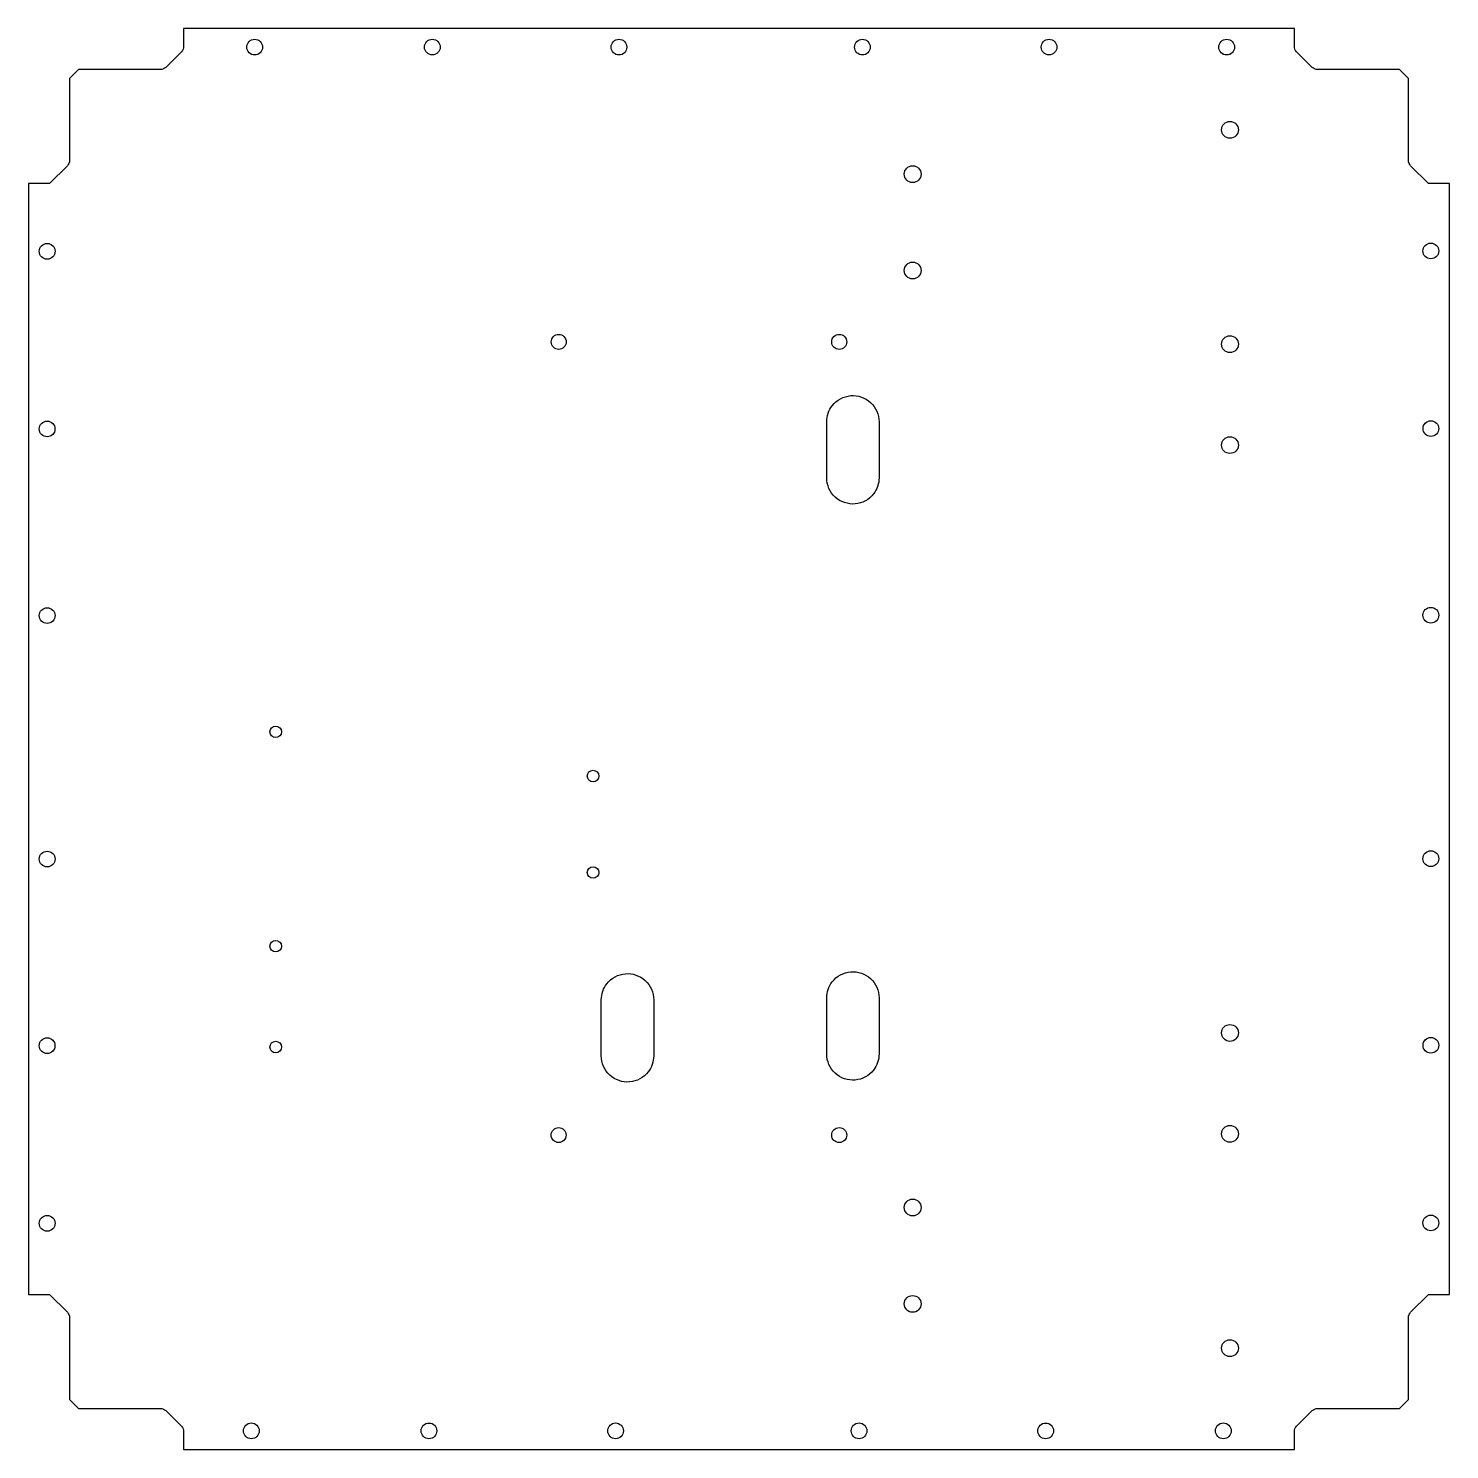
# Model space of a CAD drawing. Header units: millimetres. Extents: x -22 to 358, y -735 to -355.
import ezdxf

# ---------------------------------------------------------------- set-up
doc = ezdxf.new("R2010")
doc.units = ezdxf.units.MM
doc.layers.get('0').update_dxf_attribs({"linetype": 'CONTINUOUS'})

msp = doc.modelspace()

# ---------------------------------------------------------------- linework, layer by layer
for p, q in [((191.78, -475.1), (191.78, -460.1)), ((205.78, -460.1), (205.78, -475.1)), ((131.51, -629.66), (131.51, -614.66)), ((145.51, -614.66), (145.51, -629.66)), ((191.78, -629.14), (191.78, -614.14)), ((205.78, -614.14), (205.78, -629.14))]:
    msp.add_line(p, q)
msp.add_lwpolyline([(316.82, -734.93), (316.82, -730.11, -0.198912), (317.41, -728.7), (321.59, -724.51, -0.198912), (323.01, -723.93), (344.91, -723.93), (347.32, -721.51), (347.32, -699.61, -0.198912), (347.91, -698.2), (352.68, -693.43), (358.32, -693.43), (358.32, -396.43), (352.68, -396.43), (347.91, -391.66, -0.198912), (347.32, -390.24), (347.32, -368.34), (344.91, -365.93), (323.01, -365.93, -0.198912), (321.59, -365.34), (317.41, -361.16, -0.198912), (316.82, -359.74), (316.82, -354.93), (19.82, -354.93), (19.82, -359.74, -0.198912), (19.23, -361.16), (15.05, -365.34, -0.198912), (13.63, -365.93), (-8.27, -365.93), (-10.68, -368.34), (-10.68, -390.24, -0.198912), (-11.27, -391.66), (-16.04, -396.43), (-21.68, -396.43), (-21.68, -693.43), (-16.04, -693.43), (-11.27, -698.2, -0.198912), (-10.68, -699.61), (-10.68, -721.51), (-8.27, -723.93), (13.63, -723.93, -0.198912), (15.05, -724.51), (19.23, -728.7, -0.198912), (19.82, -730.11), (19.82, -734.93)], format="xyb", close=True)
for centre, radius in [((38.82, -359.93), 2.1), ((86.32, -359.92), 2.1), ((136.22, -359.93), 2.1), ((201.32, -359.93), 2.1), ((251.22, -359.92), 2.1), ((298.72, -359.93), 2.1), ((299.6, -382.06), 2.25), ((214.76, -393.88), 2.25), ((-16.67, -414.53), 2.1), ((353.31, -414.43), 2.1), ((214.76, -419.67), 2.25), ((120.11, -438.74), 2), ((195.11, -438.74), 2), ((299.6, -439.36), 2.25), ((-16.68, -462.03), 2.1), ((353.32, -461.93), 2.1), ((299.6, -466.34), 2.25), ((-16.67, -511.93), 2.1), ((353.31, -511.83), 2.1), ((44.45, -543.02), 1.55), ((129.29, -554.84), 1.55), ((-16.67, -577.03), 2.1), ((353.31, -576.93), 2.1), ((129.29, -580.63), 1.55), ((44.45, -600.32), 1.55), ((299.6, -623.52), 2.25), ((-16.68, -626.93), 2.1), ((44.45, -627.3), 1.55), ((353.32, -626.83), 2.1), ((120.1, -650.84), 2), ((195.11, -650.84), 2), ((299.6, -650.49), 2.25), ((214.76, -670.19), 2.25), ((-16.67, -674.43), 2.1), ((353.31, -674.33), 2.1), ((214.76, -695.98), 2.25), ((299.6, -707.8), 2.25), ((37.92, -729.92), 2.1), ((85.42, -729.93), 2.1), ((135.32, -729.92), 2.1), ((200.42, -729.92), 2.1), ((250.32, -729.93), 2.1), ((297.82, -729.92), 2.1)]:
    msp.add_circle(centre, radius)
for points in [[(191.78, -460.1), (191.78, -458.56), (192.3, -457.02), (194.44, -454.28), (196.28, -453.28), (200.12, -452.97), (202.09, -453.64), (204.93, -456.25), (205.78, -458.17), (205.78, -460.1)], [(205.78, -475.1), (205.78, -476.64), (205.25, -478.18), (203.12, -480.92), (201.28, -481.92), (197.44, -482.23), (195.47, -481.56), (192.62, -478.96), (191.78, -477.04), (191.78, -475.1)], [(131.51, -614.66), (131.51, -613.12), (132.04, -611.58), (134.17, -608.84), (136.01, -607.84), (139.85, -607.53), (141.82, -608.2), (144.67, -610.8), (145.51, -612.72), (145.51, -614.66)], [(191.78, -614.14), (191.78, -612.6), (192.3, -611.06), (194.44, -608.32), (196.28, -607.32), (200.12, -607.01), (202.09, -607.68), (204.93, -610.28), (205.78, -612.21), (205.78, -614.14)], [(145.51, -629.66), (145.51, -631.2), (144.99, -632.74), (142.85, -635.48), (141.01, -636.48), (137.17, -636.79), (135.2, -636.12), (132.36, -633.51), (131.51, -631.59), (131.51, -629.66)], [(205.78, -629.14), (205.78, -630.68), (205.25, -632.22), (203.12, -634.96), (201.28, -635.96), (197.44, -636.27), (195.47, -635.6), (192.62, -633), (191.78, -631.08), (191.78, -629.14)]]:
    msp.add_open_spline(points, degree=3, knots=[-6.283185, -6.283185, -6.283185, -6.283185, -5.622441, -5.622441, -4.794399, -4.794399, -3.970957, -3.970957, -3.141593, -3.141593, -3.141593, -3.141593])

doc.saveas('drawing.dxf')
